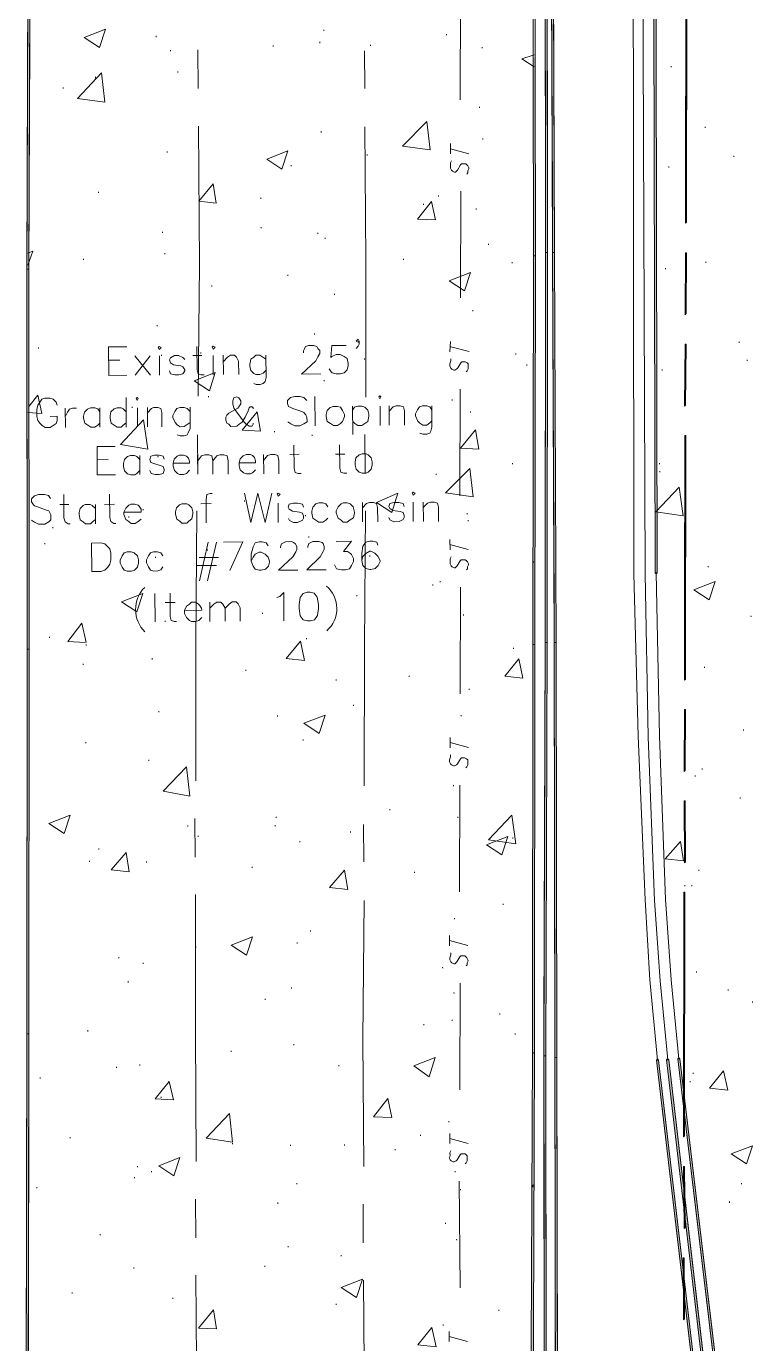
# Model space of a CAD drawing. Header units: inches. Extents: x -5728 to 15181, y 9834 to 15140.
# Drawn here: x 6784 to 7356, y 12573 to 13611 of the extents above; entities that cross this region are included whole.
import ezdxf

# ---------------------------------------------------------------- set-up
doc = ezdxf.new("R2010")
doc.units = ezdxf.units.IN
doc.header["$MEASUREMENT"] = 0
doc.linetypes.add('IMPORT-DASHEDX2 _4_', pattern=[0.1125, 0.075, -0.0375])
for name, color, linetype, lineweight in [('PDF_Geometry', 1, 'Continuous', 9), ('PDF_Solid Fills', 1, 'Continuous', 9), ('site plan converted for PDF_dwg', 1, 'Continuous', 9)]:
    doc.layers.add(name, color=color, linetype=linetype, lineweight=lineweight)

# ---------------------------------------------------------------- blocks, each defined once
blk = doc.blocks.new('site plan converted for PDF_dwg-1480341-SITE PLAN')
at = {"layer": 'PDF_Solid Fills'}
for points in [[(4664.1, 3538.6), (4665.7, 3538.6), (4668.9, 3837.8), (4667.3, 3837.8), (4664.8, 3598.2)], [(5072.9, 3549), (5074.5, 3549), (5076.1, 3836.2), (5074.5, 3836.2), (5073.2, 3595.4)], [(5078.5, 3549), (5080.1, 3549), (5080.9, 3837), (5079.3, 3837), (5078.6, 3595.4)], [(5183.3, 3572.2), (5184.1, 3572.2), (5185.7, 3764.2), (5184.9, 3764.2), (5183.5, 3594.7)], [(5183.3, 3571.4), (5183.3, 3572.2), (5184.1, 3572.2)], [(5070.5, 3241.8), (5072.1, 3241.8), (5074.5, 3549), (5072.9, 3549), (5070.7, 3268.3)], [(5077.7, 3241.8), (5079.3, 3241.8), (5080.1, 3549), (5078.5, 3549), (5077.8, 3268.3)], [(5182.5, 3500.2), (5183.3, 3500.2), (5184.1, 3548.2), (5183.3, 3548.2)], [(4662.5, 3239.4), (4664.1, 3239.4), (4665.7, 3538.6), (4664.1, 3538.6), (4662.7, 3271.1)], [(5182.5, 3499.4), (5182.5, 3500.2), (5183.3, 3500.2)], [(5181.7, 3428.2), (5182.5, 3428.2), (5183.3, 3476.2), (5182.5, 3476.2)], [(5181.7, 3427.4), (5181.7, 3428.2), (5182.5, 3428.2)], [(5180.1, 3212.2), (5180.9, 3212.2), (5182.5, 3404.2), (5181.7, 3404.2), (5180.6, 3267.6)], [(4660.1, 2936.2), (4661.7, 2936.2), (4664.1, 3239.4), (4662.5, 3239.4), (4660.2, 2944)], [(5067.3, 2916.2), (5068.9, 2916.2), (5072.1, 3241.8), (5070.5, 3241.8), (5067.6, 2941.2)], [(5076.1, 2914.6), (5077.7, 2914.6), (5079.3, 3241.8), (5077.7, 3241.8), (5076.3, 2941.2)], [(5180.1, 3211.4), (5180.1, 3212.2), (5180.9, 3212.2)], [(5179.3, 3140.2), (5180.1, 3140.2), (5180.9, 3188.2), (5180.1, 3188.2)], [(5179.3, 3139.4), (5179.3, 3140.2), (5180.1, 3140.2)], [(5179.3, 3068.2), (5180.1, 3068.2), (5180.1, 3116.2), (5179.3, 3116.2)], [(5179.3, 3067.4), (5179.3, 3068.2), (5180.1, 3068.2)], [(5176.9, 2852.2), (5177.7, 2852.2), (5179.3, 3044.2), (5178.5, 3044.2), (5177.7, 2940.5)], [(4657.7, 2642.6), (4659.3, 2642.6), (4661.7, 2936.2), (4660.1, 2936.2)], [(5065.7, 2627.4), (5067.3, 2627.4), (5068.9, 2916.2), (5067.3, 2916.2), (5066.6, 2777.7)], [(5074.5, 2626.6), (5076.1, 2626.6), (5077.7, 2914.6), (5076.1, 2914.6), (5075.4, 2777.6)], [(5156.1, 2912.2), (5156.9, 2913), (5157.7, 2912.2), (5156.9, 2912.2)], [(5196.9, 2542.6), (5198.5, 2542.6), (5157.7, 2912.2), (5156.1, 2912.2), (5189.1, 2613.3)], [(5164.1, 2912.2), (5164.9, 2913), (5165.7, 2912.2), (5164.9, 2912.2)], [(5204.9, 2542.6), (5206.5, 2542.6), (5165.7, 2912.2), (5164.1, 2912.2), (5197.1, 2613.2)], [(5172.9, 2913), (5173.7, 2913.8), (5174.5, 2913), (5173.7, 2913)], [(5214.5, 2541.8), (5216.1, 2541.8), (5174.5, 2913), (5172.9, 2913), (5206.5, 2613.2)], [(5176.9, 2851.4), (5176.9, 2852.2), (5177.7, 2852.2)], [(5176.9, 2780.2), (5177.7, 2780.2), (5177.7, 2828.2), (5176.9, 2828.2)], [(5176.9, 2779.4), (5176.9, 2780.2), (5177.7, 2780.2)], [(5176.1, 2708.2), (5176.9, 2708.2), (5176.9, 2756.2), (5176.1, 2756.2)], [(5176.1, 2707.4), (5176.1, 2708.2), (5176.9, 2708.2)]]:
    blk.add_hatch(color=147, dxfattribs=at).paths.add_polyline_path(points, flags=0)
at = {"layer": 'PDF_Solid Fills', "linetype": 'IMPORT-DASHEDX2 _4_'}
for points in [[(5157.7, 3296.2), (5159.3, 3296.2), (5161.5, 3789), (5159.9, 3789), (5157.8, 3319.4)], [(5063.3, 3546.6), (5064.9, 3546.6), (5065.8, 3702.6), (5064.2, 3702.7), (5063.3, 3546.6)], [(5060.9, 3240.2), (5062.5, 3240.2), (5064.9, 3546.6), (5063.3, 3546.6), (5060.9, 3240.2)], [(5058.5, 2918.6), (5060.1, 2918.6), (5062.5, 3240.2), (5060.9, 3240.2), (5058.5, 2918.6)], [(5055.3, 2629), (5056.9, 2629), (5060.1, 2918.6), (5058.5, 2918.6), (5055.3, 2629)]]:
    blk.add_hatch(color=147, dxfattribs=at).paths.add_polyline_path(points, flags=0)
at = {"layer": 'PDF_Solid Fills', "lineweight": 15}
blk.add_hatch(color=155, dxfattribs=at).paths.add_polyline_path([(5158.5, 3295.4), (5157.7, 3296.2), (5159.3, 3296.2)], flags=0)
at = {"layer": 'PDF_Geometry', "color": 155, "lineweight": 15}
for p, q in [((5006.5, 3669.8), (5007.3, 3753.8)), ((4767.3, 3721.8), (4767.3, 3721)), ((4899.3, 3725.8), (4899.3, 3725)), ((4996.1, 3721.8), (4996.1, 3721)), ((4778.5, 3710.6), (4778.5, 3709.8)), ((4859.3, 3713.8), (4859.3, 3713)), ((4896.1, 3716.2), (4896.1, 3715.4)), ((4936.1, 3713.8), (4936.1, 3713)), ((5024.1, 3711.4), (5024.1, 3710.6)), ((4719.3, 3689.8), (4719.3, 3689)), ((4784.1, 3693.8), (4784.1, 3693)), ((5172.9, 3695.4), (5172.9, 3694.6)), ((4693.7, 3681.8), (4693.7, 3681)), ((5021.7, 3664.2), (5021.7, 3663.4)), ((4896.9, 3645.8), (4896.9, 3645)), ((5199.3, 3647.4), (5199.3, 3646.6)), ((4998.5, 3627.4), (4998.5, 3635.4)), ((5024.1, 3639.4), (5024.1, 3638.6)), ((4775.3, 3630.6), (4775.3, 3629.8)), ((4932.9, 3627.4), (4932.9, 3626.6)), ((5012.9, 3627.4), (4998.5, 3631.4)), ((5221.7, 3624.2), (5221.7, 3623.4)), ((4872.9, 3619.4), (4872.9, 3618.6)), ((5170.5, 3616.2), (5170.5, 3615.4)), ((4848.9, 3593.8), (4848.9, 3593)), ((4988.9, 3594.6), (4988.9, 3593.8)), ((5005.7, 3513.8), (5006.5, 3597.8)), ((4976.9, 3588.2), (4976.9, 3587.4)), ((5018.5, 3584.2), (5018.5, 3583.4)), ((4771.3, 3567.4), (4771.3, 3566.6)), ((4848.9, 3570.6), (4848.9, 3569.8)), ((4893.7, 3565.8), (4893.7, 3565)), ((4899.3, 3561.8), (4899.3, 3561)), ((4772.9, 3550.6), (4772.9, 3549.8)), ((5028.1, 3556.2), (5028.1, 3555.4)), ((4708.9, 3546.6), (4708.9, 3545.8)), ((4960.9, 3545), (4960.9, 3544.2)), ((5046.5, 3541.8), (5046.5, 3541)), ((5199.3, 3541), (5199.3, 3540.2)), ((4869.7, 3533), (4869.7, 3532.2)), ((5167.3, 3536.2), (5167.3, 3535.4)), ((4809.7, 3525), (4809.7, 3524.2)), ((4906.5, 3517.8), (4906.5, 3517)), ((5015.3, 3504.2), (5015.3, 3503.4)), ((4766.5, 3493.8), (4766.5, 3493)), ((4890.5, 3486.6), (4890.5, 3485.8)), ((4996.9, 3471.4), (4997.7, 3479.4)), ((5224.9, 3477.8), (5224.9, 3477)), ((4672.9, 3477), (4672.9, 3476.2)), ((4769.7, 3470.6), (4769.7, 3469.8)), ((4800.9, 3472.2), (4800.9, 3471.4)), ((5012.1, 3471.4), (4997.7, 3475.4)), ((5048.9, 3469.8), (5048.9, 3469)), ((4929.7, 3466.6), (4929.7, 3465.8)), ((5057.7, 3461), (5057.7, 3460.2)), ((5231.3, 3463.4), (5231.3, 3462.6)), ((4897.7, 3449.8), (4897.7, 3449)), ((5164.1, 3456.2), (5164.1, 3455.4)), ((4806.5, 3437.8), (4806.5, 3437)), ((5004.1, 3357.8), (5004.9, 3441.8)), ((4746.5, 3429.8), (4746.5, 3429)), ((4998.5, 3433.8), (4998.5, 3433)), ((5012.9, 3424.2), (5012.9, 3423.4)), ((4858.5, 3409.8), (4858.5, 3409)), ((4888.1, 3406.6), (4888.1, 3405.8)), ((4718.5, 3385.8), (4718.5, 3385)), ((4766.5, 3390.6), (4766.5, 3389.8)), ((4985.7, 3375.4), (4985.7, 3374.6)), ((5045.7, 3383.4), (5045.7, 3382.6)), ((5161.7, 3382.6), (5161.7, 3381.8)), ((5161.7, 3376.2), (5161.7, 3375.4)), ((4834.5, 3355.4), (4834.5, 3354.6)), ((4743.3, 3343.4), (4743.3, 3342.6)), ((4754.5, 3349), (4754.5, 3348.2)), ((4882.5, 3343.4), (4882.5, 3342.6)), ((5009.7, 3344.2), (5009.7, 3343.4)), ((4683.3, 3335.4), (4683.3, 3334.6)), ((5010.5, 3338.6), (5010.5, 3337.8)), ((4676.9, 3322.6), (4676.9, 3321.8)), ((4884.9, 3326.6), (4884.9, 3325.8)), ((4996.1, 3315.4), (4996.1, 3323.4)), ((4804.9, 3317), (4804.9, 3316.2)), ((5010.5, 3315.4), (4996.1, 3319.4)), ((4764.1, 3311.4), (4764.1, 3310.6)), ((4932.9, 3311.4), (4932.9, 3310.6)), ((5061.7, 3305.8), (5061.7, 3305)), ((5199.3, 3301), (5199.3, 3300.2)), ((4982.5, 3288.2), (4982.5, 3287.4)), ((4988.1, 3290.6), (4988.1, 3289.8)), ((5003.3, 3201.8), (5004.1, 3285.8)), ((4922.5, 3280.2), (4922.5, 3279.4)), ((4771.3, 3261), (4771.3, 3260.2)), ((4848.1, 3266.6), (4848.1, 3265.8)), ((5006.5, 3264.2), (5006.5, 3263.4)), ((5232.9, 3261.8), (5232.9, 3261)), ((4680.1, 3249), (4680.1, 3248.2)), ((4708.9, 3242.6), (4708.9, 3241.8)), ((4882.5, 3246.6), (4882.5, 3245.8)), ((4760.9, 3231.4), (4760.9, 3230.6)), ((5045.7, 3237.8), (5045.7, 3237)), ((4706.5, 3227.4), (4706.5, 3226.6)), ((4834.5, 3221.8), (4834.5, 3221)), ((5196.1, 3221.8), (5196.1, 3221)), ((4905.7, 3213.8), (4905.7, 3213)), ((4963.3, 3216.2), (4963.3, 3215.4)), ((5010.5, 3205.8), (5010.5, 3205)), ((4765.7, 3189.8), (4765.7, 3189)), ((4919.3, 3193.8), (4919.3, 3193)), ((4859.3, 3185.8), (4859.3, 3185)), ((5004.1, 3185), (5004.1, 3184.2)), ((4879.3, 3166.6), (4879.3, 3165.8)), ((4995.3, 3159.4), (4995.3, 3167.4)), ((5226.5, 3172.2), (5226.5, 3171.4)), ((4708.1, 3165.8), (4708.1, 3165)), ((5009.7, 3159.4), (4995.3, 3163.4)), ((4757.7, 3151.4), (4757.7, 3150.6)), ((5188.1, 3136.2), (5188.1, 3135.4)), ((5193.7, 3141.8), (5193.7, 3141)), ((4997.7, 3129.8), (4997.7, 3129)), ((5001.7, 3045.8), (5002.5, 3129.8)), ((5223.3, 3118.6), (5223.3, 3117.8)), ((4857.7, 3105.8), (4857.7, 3105)), ((4947.3, 3111.4), (4947.3, 3110.6)), ((5000.9, 3105), (5000.9, 3104.2)), ((4788.1, 3099.4), (4788.1, 3098.6)), ((4856.9, 3099.4), (4856.9, 3098.6)), ((4916.1, 3093.8), (4916.1, 3093)), ((4796.1, 3091.4), (4796.1, 3090.6)), ((4876.1, 3086.6), (4876.1, 3085.8)), ((5044.1, 3088.2), (5044.1, 3087.4)), ((4717.7, 3081.8), (4717.7, 3081)), ((4710.5, 3072.2), (4710.5, 3071.4)), ((4755.3, 3071.4), (4755.3, 3070.6)), ((4838.5, 3066.6), (4838.5, 3065.8)), ((4966.5, 3061.8), (4966.5, 3061)), ((5190.5, 3061.8), (5190.5, 3061)), ((5179.3, 3049.8), (5179.3, 3049)), ((5184.9, 3049.8), (5184.9, 3049)), ((5036.1, 3036.2), (5036.1, 3035.4)), ((4997.7, 3025), (4997.7, 3024.2)), ((4884.1, 3016.2), (4884.1, 3015.4)), ((4993.7, 3003.4), (4993.7, 3011.4)), ((4793.7, 3004.2), (4793.7, 3003.4)), ((4873.7, 3006.6), (4873.7, 3005.8)), ((5008.1, 3003.4), (4993.7, 3007.4)), ((4732.9, 2996.2), (4732.9, 2995.4)), ((4752.1, 2991.4), (4752.1, 2990.6)), ((4988.1, 2986.6), (4988.1, 2985.8)), ((5188.1, 2981.8), (5188.1, 2981)), ((4740.1, 2977), (4740.1, 2976.2)), ((4868.9, 2971.4), (4868.9, 2970.6)), ((5000.9, 2889.8), (5001.7, 2973.8)), ((4848.1, 2962.6), (4848.1, 2961.8)), ((4996.9, 2966.6), (4996.9, 2965.8)), ((5212.9, 2967.4), (5212.9, 2966.6)), ((5032.9, 2949.8), (5032.9, 2949)), ((5232.1, 2957.8), (5232.1, 2957)), ((4708.1, 2938.6), (4708.1, 2937.8)), ((4972.9, 2941.8), (4972.9, 2941)), ((4995.3, 2945), (4995.3, 2944.2)), ((5044.9, 2933.8), (5044.9, 2933)), ((4820.9, 2921.8), (4820.9, 2921)), ((4870.5, 2926.6), (4870.5, 2925.8)), ((4730.5, 2909.8), (4730.5, 2909)), ((4748.9, 2911.4), (4748.9, 2910.6)), ((4905.7, 2909.8), (4905.7, 2909)), ((4670.5, 2901.8), (4670.5, 2901)), ((5184.9, 2901.8), (5184.9, 2901)), ((5182.5, 2895.4), (5182.5, 2894.6)), ((4765.7, 2885.8), (4765.7, 2885)), ((4992.1, 2865), (4992.1, 2864.2)), ((4992.9, 2847.4), (4992.9, 2855.4)), ((4693.7, 2854.6), (4693.7, 2853.8)), ((4821.7, 2849), (4821.7, 2848.2)), ((4867.3, 2847.4), (4867.3, 2846.6)), ((4909.7, 2847.4), (4909.7, 2846.6)), ((4969.7, 2854.6), (4969.7, 2853.8)), ((5007.3, 2847.4), (4992.9, 2851.4)), ((4949.7, 2843.4), (4949.7, 2842.6)), ((4746.5, 2831.4), (4746.5, 2830.6)), ((4757.7, 2827.4), (4757.7, 2826.6)), ((4996.9, 2825.8), (4996.9, 2825)), ((4667.3, 2815.4), (4667.3, 2814.6)), ((4744.1, 2822.6), (4744.1, 2821.8)), ((4872.1, 2817), (4872.1, 2816.2)), ((5000.1, 2733.8), (5000.1, 2817.8)), ((5222.5, 2814.6), (5222.5, 2813.8)), ((5000.9, 2811.4), (5000.9, 2810.6)), ((4856.9, 2801.8), (4856.9, 2801)), ((5212.9, 2800.2), (5212.9, 2799.4)), ((4988.9, 2785), (4988.9, 2784.2)), ((4716.9, 2777.8), (4716.9, 2777)), ((4997.7, 2772.2), (4997.7, 2771.4)), ((4864.9, 2767.4), (4864.9, 2766.6)), ((4743.3, 2751.4), (4743.3, 2750.6)), ((4846.5, 2752.2), (4846.5, 2751.4)), ((4906.5, 2760.2), (4906.5, 2759.4)), ((4694.5, 2732.2), (4694.5, 2731.4)), ((4773.7, 2727.4), (4773.7, 2726.6)), ((4902.5, 2721.8), (4902.5, 2721)), ((5030.5, 2716.2), (5030.5, 2715.4)), ((4986.5, 2705), (4986.5, 2704.2)), ((4991.3, 2691.4), (4991.3, 2699.4)), ((5005.7, 2691.4), (4991.3, 2695.4))]:
    blk.add_line(p, q, dxfattribs=at)
at = {"layer": 'PDF_Geometry', "color": 175, "lineweight": 13}
for p, q in [((4800.1, 3680.2), (4800.1, 3710.6)), ((4931.3, 3679.4), (4931.3, 3709)), ((4748.9, 3454.6), (4760.9, 3469.8)), ((4760.9, 3454.6), (4748.9, 3469.8)), ((4768.1, 3469.8), (4768.1, 3454.6)), ((4794.5, 3469.8), (4801.7, 3469.8)), ((4810.5, 3469.8), (4810.5, 3454.6)), ((4818.5, 3454.6), (4818.5, 3469.8)), ((4728.1, 3466.6), (4736.9, 3466.6)), ((4741.7, 3437), (4741.7, 3413.8)), ((4890.5, 3413.8), (4890.5, 3437)), ((4693.7, 3413.8), (4693.7, 3429)), ((4720.9, 3429), (4720.9, 3413.8)), ((4750.5, 3429), (4750.5, 3413.8)), ((4758.5, 3413.8), (4758.5, 3429)), ((4920.1, 3429), (4920.1, 3406.6)), ((4941.7, 3429), (4941.7, 3413.8)), ((4948.9, 3413.8), (4948.9, 3429)), ((4797.7, 3377.8), (4797.7, 3407.4)), ((4929.7, 3376.2), (4929.7, 3406.6)), ((4718.5, 3388.2), (4727.3, 3388.2)), ((4752.1, 3391.4), (4752.1, 3376.2)), ((4797.7, 3376.2), (4797.7, 3391.4)), ((4849.7, 3376.2), (4849.7, 3391.4)), ((4870.5, 3391.4), (4877.7, 3391.4)), ((4906.5, 3391.4), (4913.7, 3391.4)), ((4688.9, 3353), (4696.1, 3353)), ((4716.9, 3353), (4716.9, 3337.8)), ((4724.1, 3353), (4732.1, 3353)), ((4800.1, 3353), (4808.1, 3353)), ((4860.9, 3353), (4860.9, 3337.8)), ((4927.3, 3337.8), (4927.3, 3353)), ((4967.3, 3353), (4967.3, 3337.8)), ((4975.3, 3337.8), (4975.3, 3353)), ((4805.7, 3322.6), (4798.5, 3292.2)), ((4812.1, 3322.6), (4804.9, 3292.2)), ((4796.9, 3304.2), (4812.1, 3304.2)), ((4798.5, 3310.6), (4813.7, 3310.6)), ((4763.3, 3260.2), (4763.3, 3282.6)), ((4771.3, 3275.4), (4779.3, 3275.4)), ((4806.5, 3260.2), (4806.5, 3275.4)), ((4793.7, 3074.6), (4793.7, 3105)), ((4926.5, 3069.8), (4926.5, 3099.4)), ((4792.1, 2774.6), (4792.1, 2805)), ((4924.1, 2769.8), (4924.1, 2800.2))]:
    blk.add_line(p, q, dxfattribs=at)
at = {"layer": 'PDF_Geometry', "color": 147}
for p, q in [((5183.3, 3548.2), (5184.1, 3548.2)), ((5182.5, 3476.2), (5183.3, 3476.2)), ((5181.7, 3404.2), (5182.5, 3404.2)), ((5180.1, 3188.2), (5180.9, 3188.2)), ((5178.5, 3044.2), (5179.3, 3044.2))]:
    blk.add_line(p, q, dxfattribs=at)
at = {"layer": 'PDF_Geometry', "color": 155, "lineweight": 15, "flags": 128}
for points in [[(5164.9, 2912.2), (5159.3, 2974.6), (5155.3, 3037.8), (5151.3, 3166.6), (5149.7, 3295.4), (5151.3, 3845), (5154.5, 4118.6), (5154.5, 4293), (5155.3, 4305.8), (5151.3, 4317.8), (5145.7, 4325.8), (5138.5, 4332.2), (5129.7, 4336.2), (5120.1, 4338.6), (5107.3, 4335.4), (5096.1, 4329), (5087.3, 4319.4), (5081.7, 4308.2), (5079.3, 4295.4)], [(5156.9, 2912.2), (5151.3, 2975.4), (5148.1, 3038.6), (5143.3, 3167.4), (5140.9, 3295.4), (5144.1, 3848.2), (5146.5, 4119.4), (5147.3, 4258.6), (5147.3, 4297.8), (5145.7, 4306.6), (5140.9, 4314.6), (5134.5, 4321), (5126.5, 4325), (5118.5, 4326.6), (5108.1, 4325.8), (5098.5, 4321), (5092.9, 4314.6), (5088.9, 4307.4), (5087.3, 4298.6)], [(5064.9, 3695.4), (5055.3, 3701.8), (5064.9, 3705)], [(5011.3, 3611.4), (5012.1, 3612.2), (5012.1, 3613.8), (5012.9, 3615.4), (5012.9, 3616.2), (5012.1, 3617.8), (5011.3, 3618.6), (5010.5, 3619.4), (5007.3, 3619.4), (5006.5, 3618.6), (5004.1, 3614.6), (5003.3, 3613.8), (5002.5, 3613), (5001.7, 3613), (5000.1, 3613.8), (4999.3, 3614.6), (4998.5, 3616.2), (4998.5, 3620.2), (4999.3, 3621.8)], [(4664.9, 3551.4), (4668.9, 3553), (4664.9, 3541.8)], [(5009.7, 3455.4), (5010.5, 3456.2), (5011.3, 3457.8), (5011.3, 3461.8), (5010.5, 3462.6), (5008.9, 3463.4), (5006.5, 3463.4), (5005.7, 3462.6), (5003.3, 3458.6), (5002.5, 3457.8), (5000.9, 3457), (5000.1, 3457), (4998.5, 3457.8), (4997.7, 3458.6), (4996.9, 3460.2), (4996.9, 3461.8), (4997.7, 3464.2), (4997.7, 3465.8)], [(4664.9, 3430.6), (4672.1, 3439.4), (4675.3, 3425), (4664.1, 3425.8)], [(5008.9, 3299.4), (5009.7, 3300.2), (5009.7, 3301.8), (5010.5, 3303.4), (5010.5, 3304.2), (5009.7, 3305.8), (5008.9, 3306.6), (5008.1, 3307.4), (5004.9, 3307.4), (5004.1, 3306.6), (5001.7, 3302.6), (5000.9, 3301.8), (5000.1, 3301), (4999.3, 3301), (4997.7, 3301.8), (4996.9, 3302.6), (4996.1, 3304.2), (4996.1, 3308.2), (4996.9, 3309.8)], [(5158.5, 3296.2), (5160.1, 3167.4), (5164.1, 3038.6), (5168.1, 2975.4), (5173.7, 2913)], [(4708.1, 3244.2), (4694.5, 3245), (4705.7, 3259.4), (4708.9, 3244.2)], [(5007.3, 3143.4), (5008.1, 3144.2), (5008.9, 3145.8), (5008.9, 3149.8), (5008.1, 3150.6), (5006.5, 3151.4), (5004.1, 3151.4), (5003.3, 3150.6), (5000.9, 3146.6), (5000.1, 3145.8), (4998.5, 3145), (4997.7, 3145), (4996.1, 3145.8), (4995.3, 3146.6), (4994.5, 3148.2), (4994.5, 3149.8), (4995.3, 3152.2), (4995.3, 3153.8)], [(5006.5, 2987.4), (5007.3, 2988.2), (5007.3, 2989.8), (5008.1, 2991.4), (5008.1, 2992.2), (5007.3, 2993.8), (5006.5, 2994.6), (5005.7, 2995.4), (5002.5, 2995.4), (5001.7, 2994.6), (4999.3, 2990.6), (4998.5, 2989.8), (4997.7, 2989), (4996.9, 2989), (4995.3, 2989.8), (4994.5, 2990.6), (4993.7, 2992.2), (4993.7, 2993.8), (4994.5, 2996.2), (4994.5, 2997.8)], [(5004.9, 2831.4), (5005.7, 2832.2), (5006.5, 2833.8), (5006.5, 2837.8), (5005.7, 2838.6), (5004.9, 2839.4), (5001.7, 2839.4), (5000.9, 2838.6), (4998.5, 2834.6), (4997.7, 2833.8), (4996.1, 2833), (4995.3, 2833), (4993.7, 2833.8), (4992.9, 2834.6), (4992.1, 2836.2), (4992.9, 2837.8), (4992.9, 2840.2), (4993.7, 2841.8)], [(5058.5, 2813), (5056.9, 2813), (5058.5, 2814.6)]]:
    blk.add_lwpolyline(points, dxfattribs=at)
at = {"layer": 'PDF_Geometry', "color": 147, "flags": 128}
for points in [[(5159.3, 3296.2), (5161.7, 3845), (5160.1, 3845), (5157.7, 3296.2), (5158.5, 3296.2), (5159.3, 3296.2), (5158.5, 3295.4), (5157.7, 3296.2)], [(5184.1, 3572.2), (5183.3, 3572.2), (5184.9, 3764.2), (5185.7, 3764.2), (5184.1, 3572.2), (5183.3, 3571.4), (5183.3, 3572.2)], [(5183.3, 3500.2), (5182.5, 3500.2), (5183.3, 3548.2), (5184.1, 3548.2), (5183.3, 3500.2), (5182.5, 3499.4), (5182.5, 3500.2)], [(5182.5, 3428.2), (5181.7, 3428.2), (5182.5, 3476.2), (5183.3, 3476.2), (5182.5, 3428.2), (5181.7, 3427.4), (5181.7, 3428.2)], [(5180.9, 3212.2), (5180.1, 3212.2), (5181.7, 3404.2), (5182.5, 3404.2), (5180.9, 3212.2), (5180.1, 3211.4), (5180.1, 3212.2)], [(5180.1, 3140.2), (5179.3, 3140.2), (5180.1, 3188.2), (5180.9, 3188.2), (5180.1, 3140.2), (5179.3, 3139.4), (5179.3, 3140.2)], [(5179.3, 3068.2), (5180.1, 3068.2), (5179.3, 3067.4), (5179.3, 3068.2), (5179.3, 3116.2)], [(5180.1, 3068.2), (5180.1, 3116.2), (5179.3, 3116.2), (5180.1, 3116.2)], [(5177.7, 2852.2), (5176.9, 2852.2), (5178.5, 3044.2), (5179.3, 3044.2), (5177.7, 2852.2), (5176.9, 2851.4), (5176.9, 2852.2)], [(5156.1, 2912.2), (5156.9, 2913), (5157.7, 2912.2)], [(5164.1, 2912.2), (5164.9, 2913), (5165.7, 2912.2)], [(5172.9, 2913), (5173.7, 2913.8), (5174.5, 2913)], [(5176.9, 2780.2), (5177.7, 2780.2), (5176.9, 2779.4), (5176.9, 2780.2), (5176.9, 2828.2)], [(5177.7, 2780.2), (5177.7, 2828.2), (5176.9, 2828.2), (5177.7, 2828.2)], [(5176.1, 2708.2), (5176.9, 2708.2), (5176.1, 2707.4), (5176.1, 2708.2), (5176.1, 2756.2)], [(5176.9, 2708.2), (5176.9, 2756.2), (5176.1, 2756.2), (5176.9, 2756.2)]]:
    blk.add_lwpolyline(points, dxfattribs=at)
for points in [[(4664.1, 3538.6), (4665.7, 3538.6), (4668.9, 3837.8), (4667.3, 3837.8)], [(5064.1, 3546.6), (5064.9, 3546.6), (5066.5, 3837), (5064.9, 3837), (5063.3, 3546.6)], [(5072.9, 3549), (5074.5, 3549), (5076.1, 3836.2), (5074.5, 3836.2)], [(5078.5, 3549), (5080.1, 3549), (5080.9, 3837), (5079.3, 3837)], [(5061.7, 3240.2), (5062.5, 3240.2), (5064.9, 3546.6), (5063.3, 3546.6), (5060.9, 3240.2)], [(5070.5, 3241.8), (5072.1, 3241.8), (5074.5, 3549), (5072.9, 3549)], [(5077.7, 3241.8), (5079.3, 3241.8), (5080.1, 3549), (5078.5, 3549)], [(4662.5, 3239.4), (4664.1, 3239.4), (4665.7, 3538.6), (4664.1, 3538.6)], [(4660.1, 2936.2), (4661.7, 2936.2), (4664.1, 3239.4), (4662.5, 3239.4)], [(5059.3, 2918.6), (5060.1, 2918.6), (5062.5, 3240.2), (5060.9, 3240.2), (5058.5, 2918.6)], [(5067.3, 2916.2), (5068.9, 2916.2), (5072.1, 3241.8), (5070.5, 3241.8)], [(5076.1, 2914.6), (5077.7, 2914.6), (5079.3, 3241.8), (5077.7, 3241.8)], [(4657.7, 2642.6), (4659.3, 2642.6), (4661.7, 2936.2), (4660.1, 2936.2)], [(5056.1, 2629), (5056.9, 2629), (5060.1, 2918.6), (5058.5, 2918.6), (5055.3, 2629)], [(5065.7, 2627.4), (5067.3, 2627.4), (5068.9, 2916.2), (5067.3, 2916.2)], [(5074.5, 2626.6), (5076.1, 2626.6), (5077.7, 2914.6), (5076.1, 2914.6)], [(5196.9, 2542.6), (5198.5, 2542.6), (5157.7, 2912.2), (5156.1, 2912.2)], [(5204.9, 2542.6), (5206.5, 2542.6), (5165.7, 2912.2), (5164.1, 2912.2)], [(5214.5, 2541.8), (5216.1, 2541.8), (5174.5, 2913), (5172.9, 2913)]]:
    blk.add_lwpolyline(points, close=True, dxfattribs=at)
at = {"layer": 'PDF_Geometry', "color": 155, "lineweight": 15, "flags": 128}
for points in [[(4727.3, 3727.4), (4722.5, 3713), (4710.5, 3721)], [(4726.5, 3669.8), (4704.9, 3673), (4724.1, 3693)], [(4982.5, 3630.6), (4960.9, 3633.8), (4980.1, 3653)], [(4870.5, 3630.6), (4865.7, 3616.2), (4853.7, 3624.2)], [(4811.3, 3605), (4813.7, 3589.8), (4800.1, 3591.4)], [(4720.9, 3598.6), (4720.9, 3599.4)], [(4983.3, 3589.8), (4986.5, 3575.4), (4972.1, 3576.2)], [(5013.7, 3533.8), (5008.9, 3519.4), (4996.9, 3527.4)], [(4812.1, 3456.2), (4807.3, 3441.8), (4795.3, 3449.8)], [(4758.5, 3396.2), (4736.9, 3400.2), (4755.3, 3419.4)], [(4844.9, 3425), (4847.3, 3409.8), (4832.9, 3410.6)], [(5016.9, 3409.8), (5019.3, 3394.6), (5004.9, 3395.4)], [(5014.5, 3357), (4992.9, 3360.2), (5012.1, 3379.4)], [(4955.3, 3360.2), (4950.5, 3345), (4938.5, 3353)], [(5180.1, 3341), (5158.5, 3344.2), (5176.9, 3363.4)], [(4753.7, 3282.6), (4748.9, 3268.2), (4736.9, 3276.2)], [(5204.9, 3289), (5200.1, 3274.6), (5188.1, 3282.6)], [(4877.7, 3244.2), (4880.9, 3229), (4866.5, 3230.6)], [(5049.7, 3229), (5052.9, 3213.8), (5038.5, 3215.4)], [(4896.9, 3185.8), (4892.1, 3171.4), (4880.1, 3179.4)], [(4789.7, 3122.6), (4768.9, 3126.6), (4787.3, 3145.8)], [(4695.3, 3108.2), (4690.5, 3093.8), (4678.5, 3101.8)], [(5046.5, 3083.4), (5024.9, 3086.6), (5043.3, 3105.8)], [(5040.1, 3089), (5035.3, 3074.6), (5023.3, 3082.6)], [(5176.1, 3084.2), (5178.5, 3069), (5164.1, 3070.6)], [(4739.3, 3078.6), (4741.7, 3063.4), (4727.3, 3065)], [(4911.3, 3063.4), (4913.7, 3048.2), (4899.3, 3049.8)], [(4838.5, 3011.4), (4833.7, 2997), (4821.7, 3005)], [(4981.7, 2915.4), (4976.9, 2900.2), (4964.9, 2909)], [(4772.1, 2897.8), (4775.3, 2883.4), (4760.9, 2884.2)], [(5208.9, 2903.4), (5212.1, 2888.2), (5197.7, 2889.8)], [(4944.1, 2883.4), (4947.3, 2868.2), (4932.9, 2869)], [(4821.7, 2849.8), (4800.9, 2853), (4819.3, 2872.2)], [(4780.1, 2837.8), (4775.3, 2823.4), (4763.3, 2831.4)], [(5231.3, 2844.2), (5226.5, 2829.8), (5214.5, 2837.8)], [(4923.3, 2741), (4918.5, 2726.6), (4906.5, 2734.6)], [(4805.7, 2717.8), (4808.1, 2702.6), (4793.7, 2703.4)], [(4977.7, 2702.6), (4980.9, 2687.4), (4966.5, 2689)]]:
    blk.add_lwpolyline(points, close=True, dxfattribs=at)
at = {"layer": 'PDF_Geometry', "color": 175, "lineweight": 13, "flags": 128}
for points in [[(4798.5, 3437.8), (4800.1, 3541.8), (4800.1, 3650.6)], [(4930.5, 3436.2), (4931.3, 3543.4), (4931.3, 3649)], [(4925.7, 3480.2), (4924.9, 3479.4), (4923.3, 3480.2), (4924.9, 3481.8), (4925.7, 3480.2), (4925.7, 3477.8), (4924.9, 3476.2), (4923.3, 3474.6)], [(4742.5, 3454.6), (4728.1, 3454.6), (4728.1, 3477), (4742.5, 3477)], [(4788.1, 3466.6), (4786.5, 3468.2), (4783.3, 3469.8), (4780.1, 3469.8), (4776.9, 3468.2), (4776.1, 3466.6), (4776.9, 3464.2), (4779.3, 3462.6), (4784.9, 3461.8), (4786.5, 3461), (4788.1, 3458.6), (4788.1, 3457.8), (4786.5, 3455.4), (4783.3, 3454.6), (4780.1, 3454.6), (4776.9, 3455.4), (4776.1, 3457.8)], [(4797.7, 3477), (4797.7, 3458.6), (4798.5, 3455.4), (4800.9, 3454.6), (4803.3, 3454.6)], [(4818.5, 3465), (4821.7, 3468.2), (4824.1, 3469.8), (4827.3, 3469.8), (4828.9, 3468.2), (4830.5, 3465), (4830.5, 3454.6)], [(4852.1, 3466.6), (4849.7, 3468.2), (4847.3, 3469.8), (4844.1, 3469.8), (4842.5, 3468.2), (4840.1, 3466.6), (4839.3, 3462.6), (4839.3, 3461), (4840.1, 3457.8), (4842.5, 3455.4), (4844.1, 3454.6), (4847.3, 3454.6), (4849.7, 3455.4), (4852.1, 3457.8)], [(4852.1, 3469.8), (4852.1, 3452.2), (4851.3, 3449), (4849.7, 3447.4), (4847.3, 3446.6), (4844.1, 3446.6), (4842.5, 3447.4)], [(4881.7, 3471.4), (4881.7, 3473), (4882.5, 3474.6), (4883.3, 3476.2), (4885.7, 3477), (4889.7, 3477), (4892.1, 3476.2), (4892.9, 3474.6), (4894.5, 3473), (4894.5, 3470.6), (4892.9, 3468.2), (4891.3, 3465), (4880.1, 3454.6), (4895.3, 3454.6)], [(4915.3, 3477), (4904.1, 3477), (4903.3, 3467.4), (4904.1, 3468.2), (4907.3, 3469.8), (4910.5, 3469.8), (4913.7, 3468.2), (4916.1, 3466.6), (4916.9, 3462.6), (4916.9, 3461), (4916.1, 3457.8), (4913.7, 3455.4), (4910.5, 3454.6), (4907.3, 3454.6), (4904.1, 3455.4), (4903.3, 3456.2), (4901.7, 3458.6)], [(4687.3, 3431.4), (4686.5, 3433.8), (4684.1, 3436.2), (4681.7, 3437), (4677.7, 3437), (4675.3, 3436.2), (4673.7, 3433.8), (4672.1, 3431.4), (4671.3, 3428.2), (4671.3, 3422.6), (4672.1, 3419.4), (4673.7, 3417), (4675.3, 3415.4), (4677.7, 3413.8), (4681.7, 3413.8), (4684.1, 3415.4), (4686.5, 3417), (4687.3, 3419.4), (4687.3, 3422.6), (4681.7, 3422.6)], [(4841.7, 3427.4), (4841.7, 3428.2), (4840.9, 3429), (4839.3, 3429), (4838.5, 3428.2), (4837.7, 3425.8), (4835.3, 3421), (4832.9, 3417), (4830.5, 3415.4), (4828.9, 3413.8), (4824.1, 3413.8), (4822.5, 3415.4), (4820.9, 3416.2), (4820.1, 3418.6), (4820.1, 3421), (4820.9, 3422.6), (4822.5, 3424.2), (4829.7, 3428.2), (4830.5, 3429), (4832.1, 3431.4), (4832.1, 3433.8), (4830.5, 3436.2), (4828.9, 3437), (4826.5, 3436.2), (4825.7, 3433.8), (4825.7, 3431.4), (4826.5, 3428.2), (4828.9, 3425), (4834.5, 3417), (4836.1, 3415.4), (4838.5, 3413.8), (4840.9, 3413.8), (4841.7, 3415.4), (4841.7, 3416.2)], [(4884.1, 3433.8), (4881.7, 3436.2), (4878.5, 3437), (4874.5, 3437), (4871.3, 3436.2), (4868.9, 3433.8), (4868.9, 3431.4), (4869.7, 3429), (4871.3, 3428.2), (4872.9, 3427.4), (4880.1, 3425), (4881.7, 3424.2), (4883.3, 3422.6), (4884.1, 3421), (4884.1, 3417), (4881.7, 3415.4), (4878.5, 3413.8), (4874.5, 3413.8), (4871.3, 3415.4), (4868.9, 3417)], [(4693.7, 3422.6), (4695.3, 3425.8), (4696.9, 3428.2), (4699.3, 3429), (4702.5, 3429)], [(4720.9, 3425.8), (4719.3, 3428.2), (4716.9, 3429), (4713.7, 3429), (4711.3, 3428.2), (4708.9, 3425.8), (4708.1, 3422.6), (4708.1, 3421), (4708.9, 3417), (4711.3, 3415.4), (4713.7, 3413.8), (4716.9, 3413.8), (4719.3, 3415.4), (4720.9, 3417)], [(4741.7, 3425.8), (4739.3, 3428.2), (4737.7, 3429), (4734.5, 3429), (4732.1, 3428.2), (4729.7, 3425.8), (4728.9, 3422.6), (4728.9, 3421), (4729.7, 3417), (4732.1, 3415.4), (4734.5, 3413.8), (4737.7, 3413.8), (4739.3, 3415.4), (4741.7, 3417)], [(4758.5, 3425), (4761.7, 3428.2), (4763.3, 3429), (4766.5, 3429), (4768.9, 3428.2), (4769.7, 3425), (4769.7, 3413.8)], [(4792.1, 3425.8), (4789.7, 3428.2), (4787.3, 3429), (4784.1, 3429), (4781.7, 3428.2), (4780.1, 3425.8), (4778.5, 3422.6), (4778.5, 3421), (4780.1, 3417), (4781.7, 3415.4), (4784.1, 3413.8), (4787.3, 3413.8), (4789.7, 3415.4), (4792.1, 3417)], [(4792.1, 3429), (4792.1, 3412.2), (4790.5, 3409), (4789.7, 3407.4), (4787.3, 3406.6), (4784.1, 3406.6), (4781.7, 3407.4)], [(4920.1, 3425.8), (4921.7, 3428.2), (4924.1, 3429), (4927.3, 3429), (4929.7, 3428.2), (4932.1, 3425.8), (4932.9, 3422.6), (4932.9, 3421), (4932.1, 3417), (4929.7, 3415.4), (4927.3, 3413.8), (4924.1, 3413.8), (4921.7, 3415.4), (4920.1, 3417)], [(4948.9, 3425), (4952.1, 3428.2), (4954.5, 3429), (4957.7, 3429), (4960.1, 3428.2), (4960.9, 3425), (4960.9, 3413.8)], [(4982.5, 3425.8), (4980.9, 3428.2), (4978.5, 3429), (4975.3, 3429), (4972.9, 3428.2), (4971.3, 3425.8), (4969.7, 3422.6), (4969.7, 3421), (4971.3, 3417), (4972.9, 3415.4), (4975.3, 3413.8), (4978.5, 3413.8), (4980.9, 3415.4), (4982.5, 3417)], [(4982.5, 3429), (4982.5, 3412.2), (4981.7, 3409), (4980.9, 3407.4), (4978.5, 3406.6), (4975.3, 3406.6), (4972.9, 3407.4)], [(4732.9, 3376.2), (4718.5, 3376.2), (4718.5, 3398.6), (4732.9, 3398.6)], [(4873.7, 3398.6), (4873.7, 3380.2), (4874.5, 3377), (4876.9, 3376.2), (4879.3, 3376.2)], [(4909.7, 3398.6), (4909.7, 3380.2), (4910.5, 3377), (4912.9, 3376.2), (4915.3, 3376.2)], [(4752.1, 3388.2), (4749.7, 3390.6), (4748.1, 3391.4), (4744.9, 3391.4), (4742.5, 3390.6), (4740.1, 3388.2), (4739.3, 3385), (4739.3, 3382.6), (4740.1, 3379.4), (4742.5, 3377), (4744.9, 3376.2), (4748.1, 3376.2), (4749.7, 3377), (4752.1, 3379.4)], [(4771.3, 3388.2), (4770.5, 3390.6), (4767.3, 3391.4), (4764.1, 3391.4), (4760.9, 3390.6), (4760.1, 3388.2), (4760.9, 3385.8), (4763.3, 3385), (4768.1, 3383.4), (4770.5, 3382.6), (4771.3, 3380.2), (4771.3, 3379.4), (4770.5, 3377), (4767.3, 3376.2), (4764.1, 3376.2), (4760.9, 3377), (4760.1, 3379.4)], [(4778.5, 3385), (4791.3, 3385), (4791.3, 3386.6), (4790.5, 3389), (4788.9, 3390.6), (4786.5, 3391.4), (4783.3, 3391.4), (4781.7, 3390.6), (4779.3, 3388.2), (4778.5, 3385), (4778.5, 3382.6), (4779.3, 3379.4), (4781.7, 3377), (4783.3, 3376.2), (4786.5, 3376.2), (4788.9, 3377), (4791.3, 3379.4)], [(4797.7, 3386.6), (4800.9, 3390.6), (4803.3, 3391.4), (4806.5, 3391.4), (4808.9, 3390.6), (4809.7, 3386.6), (4809.7, 3376.2)], [(4809.7, 3386.6), (4812.9, 3390.6), (4815.3, 3391.4), (4818.5, 3391.4), (4820.9, 3390.6), (4821.7, 3386.6), (4821.7, 3376.2)], [(4830.5, 3385), (4843.3, 3385), (4843.3, 3386.6), (4842.5, 3389), (4840.9, 3390.6), (4839.3, 3391.4), (4836.1, 3391.4), (4833.7, 3390.6), (4831.3, 3388.2), (4830.5, 3385), (4830.5, 3382.6), (4831.3, 3379.4), (4833.7, 3377), (4836.1, 3376.2), (4839.3, 3376.2), (4840.9, 3377), (4843.3, 3379.4)], [(4849.7, 3386.6), (4852.9, 3390.6), (4855.3, 3391.4), (4858.5, 3391.4), (4860.9, 3390.6), (4861.7, 3386.6), (4861.7, 3376.2)], [(4681.7, 3357.8), (4680.1, 3360.2), (4676.9, 3361), (4672.1, 3361), (4668.9, 3360.2), (4666.5, 3357.8), (4666.5, 3355.4), (4668.1, 3353), (4668.9, 3352.2), (4671.3, 3351.4), (4677.7, 3349), (4680.1, 3348.2), (4680.9, 3346.6), (4681.7, 3345), (4681.7, 3341), (4680.1, 3339.4), (4676.9, 3337.8), (4672.1, 3337.8), (4668.9, 3339.4), (4666.5, 3341)], [(4692.1, 3361), (4692.1, 3342.6), (4692.9, 3339.4), (4695.3, 3337.8), (4696.9, 3337.8)], [(4728.1, 3361), (4728.1, 3342.6), (4728.9, 3339.4), (4731.3, 3337.8), (4732.9, 3337.8)], [(4808.9, 3361), (4807.3, 3361), (4804.9, 3360.2), (4804.1, 3356.2), (4804.1, 3337.8)], [(4834.5, 3361), (4839.3, 3337.8), (4844.9, 3361), (4850.5, 3337.8), (4856.1, 3361)], [(4716.9, 3349.8), (4714.5, 3352.2), (4712.9, 3353), (4708.9, 3353), (4707.3, 3352.2), (4704.9, 3349.8), (4704.1, 3346.6), (4704.1, 3345), (4704.9, 3341), (4707.3, 3339.4), (4708.9, 3337.8), (4712.9, 3337.8), (4714.5, 3339.4), (4716.9, 3341)], [(4739.3, 3346.6), (4752.9, 3346.6), (4752.9, 3349), (4751.3, 3351.4), (4750.5, 3352.2), (4748.1, 3353), (4744.9, 3353), (4743.3, 3352.2), (4740.9, 3349.8), (4739.3, 3346.6), (4739.3, 3345), (4740.9, 3341), (4743.3, 3339.4), (4744.9, 3337.8), (4748.1, 3337.8), (4750.5, 3339.4), (4752.9, 3341)], [(4794.5, 3134.6), (4795.3, 3242.6), (4796.9, 3347.4)], [(4880.9, 3349.8), (4880.1, 3352.2), (4876.1, 3353), (4872.9, 3353), (4869.7, 3352.2), (4868.9, 3349.8), (4869.7, 3348.2), (4872.1, 3346.6), (4877.7, 3345.8), (4880.1, 3345), (4880.9, 3342.6), (4880.9, 3341), (4880.1, 3339.4), (4876.1, 3337.8), (4872.9, 3337.8), (4869.7, 3339.4), (4868.9, 3341)], [(4900.1, 3349.8), (4898.5, 3352.2), (4896.1, 3353), (4892.9, 3353), (4890.5, 3352.2), (4888.1, 3349.8), (4887.3, 3346.6), (4887.3, 3345), (4888.1, 3341), (4890.5, 3339.4), (4892.9, 3337.8), (4896.1, 3337.8), (4898.5, 3339.4), (4900.1, 3341)], [(4927.3, 3349), (4930.5, 3352.2), (4932.9, 3353), (4936.1, 3353), (4938.5, 3352.2), (4939.3, 3349), (4939.3, 3337.8)], [(4927.3, 3129.8), (4928.1, 3239.4), (4929.7, 3346.6)], [(4960.1, 3349.8), (4959.3, 3352.2), (4956.1, 3353), (4952.1, 3353), (4948.9, 3352.2), (4948.1, 3349.8), (4948.9, 3348.2), (4951.3, 3346.6), (4956.9, 3345.8), (4959.3, 3345), (4960.1, 3342.6), (4960.1, 3341), (4959.3, 3339.4), (4956.1, 3337.8), (4952.1, 3337.8), (4948.9, 3339.4), (4948.1, 3341)], [(4975.3, 3349), (4978.5, 3352.2), (4980.9, 3353), (4984.1, 3353), (4986.5, 3352.2), (4987.3, 3349), (4987.3, 3337.8)], [(4817.7, 3322.6), (4832.9, 3322.6), (4822.5, 3300.2)], [(4852.9, 3319.4), (4851.3, 3321.8), (4848.1, 3322.6), (4845.7, 3322.6), (4842.5, 3321.8), (4840.9, 3318.6), (4839.3, 3313), (4839.3, 3307.4), (4840.9, 3303.4), (4842.5, 3301), (4845.7, 3300.2), (4847.3, 3300.2), (4850.5, 3301), (4852.9, 3303.4), (4853.7, 3306.6), (4853.7, 3307.4), (4852.9, 3310.6), (4850.5, 3313), (4847.3, 3314.6), (4845.7, 3314.6), (4842.5, 3313), (4840.9, 3310.6), (4839.3, 3307.4)], [(4862.5, 3317.8), (4862.5, 3318.6), (4863.3, 3321), (4864.9, 3321.8), (4866.5, 3322.6), (4871.3, 3322.6), (4872.9, 3321.8), (4874.5, 3321), (4875.3, 3318.6), (4875.3, 3316.2), (4874.5, 3314.6), (4872.1, 3310.6), (4860.9, 3300.2), (4876.1, 3300.2)], [(4884.1, 3317.8), (4884.1, 3318.6), (4884.9, 3321), (4886.5, 3321.8), (4888.1, 3322.6), (4892.9, 3322.6), (4895.3, 3321.8), (4896.1, 3321), (4896.9, 3318.6), (4896.9, 3316.2), (4896.1, 3314.6), (4893.7, 3310.6), (4883.3, 3300.2), (4898.5, 3300.2)], [(4906.5, 3322.6), (4918.5, 3322.6), (4912.1, 3314.6), (4915.3, 3314.6), (4917.7, 3313), (4918.5, 3312.2), (4920.1, 3309), (4920.1, 3306.6), (4918.5, 3303.4), (4916.9, 3301), (4913.7, 3300.2), (4910.5, 3300.2), (4906.5, 3301), (4905.7, 3302.6), (4904.9, 3304.2)], [(4939.3, 3319.4), (4938.5, 3321.8), (4935.3, 3322.6), (4932.9, 3322.6), (4929.7, 3321.8), (4927.3, 3318.6), (4926.5, 3313), (4926.5, 3307.4), (4927.3, 3303.4), (4929.7, 3301), (4932.9, 3300.2), (4933.7, 3300.2), (4936.9, 3301), (4939.3, 3303.4), (4940.9, 3306.6), (4940.9, 3307.4), (4939.3, 3310.6), (4936.9, 3313), (4933.7, 3314.6), (4932.9, 3314.6), (4929.7, 3313), (4927.3, 3310.6), (4926.5, 3307.4)], [(4769.7, 3312.2), (4768.1, 3314.6), (4765.7, 3315.4), (4762.5, 3315.4), (4760.1, 3314.6), (4758.5, 3312.2), (4756.9, 3309), (4756.9, 3306.6), (4758.5, 3303.4), (4760.1, 3301), (4762.5, 3300.2), (4765.7, 3300.2), (4768.1, 3301), (4769.7, 3303.4)], [(4775.3, 3282.6), (4775.3, 3264.2), (4776.1, 3261), (4778.5, 3260.2), (4780.1, 3260.2)], [(4859.3, 3278.6), (4861.7, 3279.4), (4864.9, 3282.6), (4864.9, 3260.2)], [(4786.5, 3269), (4800.1, 3269), (4800.1, 3270.6), (4798.5, 3273), (4797.7, 3273.8), (4795.3, 3275.4), (4792.1, 3275.4), (4790.5, 3273.8), (4788.1, 3272.2), (4786.5, 3269), (4786.5, 3266.6), (4788.1, 3263.4), (4790.5, 3261), (4792.1, 3260.2), (4795.3, 3260.2), (4797.7, 3261), (4800.1, 3263.4)], [(4806.5, 3270.6), (4809.7, 3273.8), (4812.1, 3275.4), (4815.3, 3275.4), (4816.9, 3273.8), (4818.5, 3270.6), (4818.5, 3260.2)], [(4818.5, 3270.6), (4821.7, 3273.8), (4824.1, 3275.4), (4827.3, 3275.4), (4828.9, 3273.8), (4830.5, 3270.6), (4830.5, 3260.2)], [(4792.9, 2834.6), (4792.9, 2937), (4793.7, 3045)], [(4924.9, 2829.8), (4924.9, 2929.8), (4926.5, 3039.4)], [(4791.3, 2533), (4792.1, 2642.6), (4792.1, 2745)], [(4923.3, 2533), (4924.1, 2640.2), (4924.1, 2740.2)]]:
    blk.add_lwpolyline(points, dxfattribs=at)
for points in [[(4767.3, 3476.2), (4768.1, 3474.6), (4769.7, 3476.2), (4768.1, 3477)], [(4809.7, 3476.2), (4810.5, 3474.6), (4812.1, 3476.2), (4810.5, 3477)], [(4749.7, 3436.2), (4750.5, 3434.6), (4751.3, 3436.2), (4750.5, 3437)], [(4940.9, 3436.2), (4941.7, 3434.6), (4942.5, 3436.2), (4941.7, 3437)], [(4904.9, 3429), (4902.5, 3428.2), (4900.1, 3425.8), (4899.3, 3422.6), (4899.3, 3421), (4900.1, 3417), (4902.5, 3415.4), (4904.9, 3413.8), (4908.1, 3413.8), (4910.5, 3415.4), (4912.1, 3417), (4913.7, 3421), (4913.7, 3422.6), (4912.1, 3425.8), (4910.5, 3428.2), (4908.1, 3429)], [(4927.3, 3391.4), (4924.9, 3390.6), (4922.5, 3388.2), (4921.7, 3385), (4921.7, 3382.6), (4922.5, 3379.4), (4924.9, 3377), (4927.3, 3376.2), (4930.5, 3376.2), (4932.1, 3377), (4934.5, 3379.4), (4935.3, 3382.6), (4935.3, 3385), (4934.5, 3388.2), (4932.1, 3390.6), (4930.5, 3391.4)], [(4860.1, 3360.2), (4860.9, 3358.6), (4862.5, 3360.2), (4860.9, 3361)], [(4966.5, 3360.2), (4967.3, 3358.6), (4968.9, 3360.2), (4967.3, 3361)], [(4784.9, 3353), (4783.3, 3352.2), (4780.9, 3349.8), (4780.1, 3346.6), (4780.1, 3345), (4780.9, 3341), (4783.3, 3339.4), (4784.9, 3337.8), (4788.9, 3337.8), (4790.5, 3339.4), (4792.9, 3341), (4793.7, 3345), (4793.7, 3346.6), (4792.9, 3349.8), (4790.5, 3352.2), (4788.9, 3353)], [(4912.1, 3353), (4910.5, 3352.2), (4908.1, 3349.8), (4906.5, 3346.6), (4906.5, 3345), (4908.1, 3341), (4910.5, 3339.4), (4912.1, 3337.8), (4915.3, 3337.8), (4917.7, 3339.4), (4920.1, 3341), (4920.9, 3345), (4920.9, 3346.6), (4920.1, 3349.8), (4917.7, 3352.2), (4915.3, 3353)], [(4713.7, 3300.2), (4713.7, 3322.6), (4720.9, 3322.6), (4724.1, 3321.8), (4726.5, 3319.4), (4728.1, 3317.8), (4728.9, 3314.6), (4728.9, 3309), (4728.1, 3305.8), (4726.5, 3303.4), (4724.1, 3301), (4720.9, 3300.2)], [(4741.7, 3315.4), (4739.3, 3314.6), (4737.7, 3312.2), (4736.1, 3309), (4736.1, 3306.6), (4737.7, 3303.4), (4739.3, 3301), (4741.7, 3300.2), (4744.9, 3300.2), (4747.3, 3301), (4749.7, 3303.4), (4750.5, 3306.6), (4750.5, 3309), (4749.7, 3312.2), (4747.3, 3314.6), (4744.9, 3315.4)], [(4883.3, 3282.6), (4880.1, 3281.8), (4877.7, 3278.6), (4876.9, 3273), (4876.9, 3269.8), (4877.7, 3264.2), (4880.1, 3261), (4883.3, 3260.2), (4885.7, 3260.2), (4888.9, 3261), (4891.3, 3264.2), (4892.1, 3269.8), (4892.1, 3273), (4891.3, 3278.6), (4888.9, 3281.8), (4885.7, 3282.6)]]:
    blk.add_lwpolyline(points, close=True, dxfattribs=at)
at = {"layer": 'PDF_Geometry', "color": 175, "lineweight": 13}
for centre, radius, start, end in [((4772.8, 3269.8), 24.8, 134.8549, 225.1451), ((4883.5, 3269.8), 23.1, 310.44, 49.56)]:
    blk.add_arc(centre, radius, start, end, dxfattribs=at)
at = {"layer": 'PDF_Solid Fills', "color": 147}
for p, q in [((4667.3, 3837.8), (4664.8, 3598.2)), ((4665.7, 3538.6), (4668.9, 3837.8)), ((5074.5, 3836.2), (5073.2, 3595.4)), ((5074.5, 3549), (5076.1, 3836.2)), ((5079.3, 3837), (5078.6, 3595.4)), ((5080.1, 3549), (5080.9, 3837)), ((5184.9, 3764.2), (5183.5, 3594.7)), ((5184.1, 3572.2), (5185.7, 3764.2)), ((4664.8, 3598.2), (4664.1, 3538.6)), ((5073.2, 3595.4), (5072.9, 3549)), ((5078.6, 3595.4), (5078.5, 3549)), ((5183.5, 3594.7), (5183.3, 3572.2)), ((5183.3, 3571.4), (5183.3, 3572.2)), ((5183.3, 3572.2), (5184.1, 3572.2)), ((5184.1, 3572.2), (5183.3, 3571.4)), ((5183.3, 3572.2), (5184.1, 3572.2)), ((5072.9, 3549), (5070.7, 3268.3)), ((5072.1, 3241.8), (5074.5, 3549)), ((5074.5, 3549), (5072.9, 3549)), ((5072.9, 3549), (5074.5, 3549)), ((5078.5, 3549), (5077.8, 3268.3)), ((5080.1, 3549), (5078.5, 3549)), ((5078.5, 3549), (5080.1, 3549)), ((5079.3, 3241.8), (5080.1, 3549)), ((5183.3, 3548.2), (5182.5, 3500.2)), ((5183.3, 3500.2), (5184.1, 3548.2)), ((5184.1, 3548.2), (5183.3, 3548.2)), ((4664.1, 3538.6), (4662.7, 3271.1)), ((4664.1, 3239.4), (4665.7, 3538.6)), ((4665.7, 3538.6), (4664.1, 3538.6)), ((4664.1, 3538.6), (4665.7, 3538.6)), ((5182.5, 3499.4), (5182.5, 3500.2)), ((5182.5, 3500.2), (5183.3, 3500.2)), ((5183.3, 3500.2), (5182.5, 3499.4)), ((5182.5, 3500.2), (5183.3, 3500.2)), ((5182.5, 3476.2), (5181.7, 3428.2)), ((5182.5, 3428.2), (5183.3, 3476.2)), ((5183.3, 3476.2), (5182.5, 3476.2)), ((5181.7, 3427.4), (5181.7, 3428.2)), ((5181.7, 3428.2), (5182.5, 3428.2)), ((5182.5, 3428.2), (5181.7, 3427.4)), ((5181.7, 3428.2), (5182.5, 3428.2)), ((5181.7, 3404.2), (5180.6, 3267.6)), ((5180.9, 3212.2), (5182.5, 3404.2)), ((5182.5, 3404.2), (5181.7, 3404.2)), ((4662.7, 3271.1), (4662.5, 3239.4)), ((5070.7, 3268.3), (5070.5, 3241.8)), ((5077.8, 3268.3), (5077.7, 3241.8)), ((5180.6, 3267.6), (5180.1, 3212.2)), ((4662.5, 3239.4), (4660.2, 2944)), ((4661.7, 2936.2), (4664.1, 3239.4)), ((4664.1, 3239.4), (4662.5, 3239.4)), ((4662.5, 3239.4), (4664.1, 3239.4)), ((5070.5, 3241.8), (5067.6, 2941.2)), ((5068.9, 2916.2), (5072.1, 3241.8)), ((5072.1, 3241.8), (5070.5, 3241.8)), ((5070.5, 3241.8), (5072.1, 3241.8)), ((5077.7, 3241.8), (5076.3, 2941.2)), ((5077.7, 2914.6), (5079.3, 3241.8)), ((5079.3, 3241.8), (5077.7, 3241.8)), ((5077.7, 3241.8), (5079.3, 3241.8)), ((5180.1, 3211.4), (5180.1, 3212.2)), ((5180.1, 3212.2), (5180.9, 3212.2)), ((5180.9, 3212.2), (5180.1, 3211.4)), ((5180.1, 3212.2), (5180.9, 3212.2)), ((5180.1, 3188.2), (5179.3, 3140.2)), ((5180.1, 3140.2), (5180.9, 3188.2)), ((5180.9, 3188.2), (5180.1, 3188.2)), ((5179.3, 3139.4), (5179.3, 3140.2)), ((5179.3, 3140.2), (5180.1, 3140.2)), ((5180.1, 3140.2), (5179.3, 3139.4)), ((5179.3, 3140.2), (5180.1, 3140.2)), ((5180.1, 3116.2), (5179.3, 3116.2)), ((5179.3, 3116.2), (5179.3, 3068.2)), ((5180.1, 3068.2), (5180.1, 3116.2)), ((5179.3, 3067.4), (5179.3, 3068.2)), ((5179.3, 3068.2), (5180.1, 3068.2)), ((5180.1, 3068.2), (5179.3, 3067.4)), ((5179.3, 3068.2), (5180.1, 3068.2)), ((5177.7, 2852.2), (5179.3, 3044.2)), ((5178.5, 3044.2), (5177.7, 2940.5)), ((5179.3, 3044.2), (5178.5, 3044.2)), ((4660.2, 2944), (4660.1, 2936.2)), ((5067.6, 2941.2), (5067.3, 2916.2)), ((5076.3, 2941.2), (5076.1, 2914.6)), ((5177.7, 2940.5), (5176.9, 2852.2)), ((4660.1, 2936.2), (4657.7, 2642.6)), ((4659.3, 2642.6), (4661.7, 2936.2)), ((4661.7, 2936.2), (4660.1, 2936.2)), ((4660.1, 2936.2), (4661.7, 2936.2)), ((5067.3, 2916.2), (5066.6, 2777.7)), ((5067.3, 2627.4), (5068.9, 2916.2)), ((5068.9, 2916.2), (5067.3, 2916.2)), ((5067.3, 2916.2), (5068.9, 2916.2)), ((5076.1, 2914.6), (5075.4, 2777.6)), ((5076.1, 2626.6), (5077.7, 2914.6)), ((5077.7, 2914.6), (5076.1, 2914.6)), ((5076.1, 2914.6), (5077.7, 2914.6)), ((5156.1, 2912.2), (5156.9, 2913)), ((5157.7, 2912.2), (5156.1, 2912.2)), ((5156.1, 2912.2), (5189.1, 2613.3)), ((5156.9, 2912.2), (5156.1, 2912.2)), ((5156.9, 2913), (5157.7, 2912.2)), ((5157.7, 2912.2), (5156.9, 2912.2)), ((5198.5, 2542.6), (5157.7, 2912.2)), ((5164.1, 2912.2), (5164.9, 2913)), ((5165.7, 2912.2), (5164.1, 2912.2)), ((5164.1, 2912.2), (5197.1, 2613.2)), ((5164.9, 2912.2), (5164.1, 2912.2)), ((5164.9, 2913), (5165.7, 2912.2)), ((5165.7, 2912.2), (5164.9, 2912.2)), ((5206.5, 2542.6), (5165.7, 2912.2)), ((5172.9, 2913), (5173.7, 2913.8)), ((5174.5, 2913), (5172.9, 2913)), ((5172.9, 2913), (5206.5, 2613.2)), ((5173.7, 2913), (5172.9, 2913)), ((5173.7, 2913.8), (5174.5, 2913)), ((5174.5, 2913), (5173.7, 2913)), ((5216.1, 2541.8), (5174.5, 2913)), ((5176.9, 2851.4), (5176.9, 2852.2)), ((5176.9, 2852.2), (5177.7, 2852.2)), ((5177.7, 2852.2), (5176.9, 2851.4)), ((5176.9, 2852.2), (5177.7, 2852.2)), ((5177.7, 2828.2), (5176.9, 2828.2)), ((5176.9, 2828.2), (5176.9, 2780.2)), ((5177.7, 2780.2), (5177.7, 2828.2)), ((5066.6, 2777.7), (5065.7, 2627.4)), ((5075.4, 2777.6), (5074.5, 2626.6)), ((5176.9, 2779.4), (5176.9, 2780.2)), ((5176.9, 2780.2), (5177.7, 2780.2)), ((5177.7, 2780.2), (5176.9, 2779.4)), ((5176.9, 2780.2), (5177.7, 2780.2)), ((5176.9, 2756.2), (5176.1, 2756.2)), ((5176.1, 2756.2), (5176.1, 2708.2)), ((5176.9, 2708.2), (5176.9, 2756.2)), ((5176.1, 2707.4), (5176.1, 2708.2)), ((5176.1, 2708.2), (5176.9, 2708.2)), ((5176.9, 2708.2), (5176.1, 2707.4)), ((5176.1, 2708.2), (5176.9, 2708.2))]:
    blk.add_line(p, q, dxfattribs=at)
at = {"layer": 'PDF_Solid Fills', "color": 155, "lineweight": 15}
for p, q in [((5158.5, 3295.4), (5157.7, 3296.2)), ((5157.7, 3296.2), (5159.3, 3296.2)), ((5159.3, 3296.2), (5158.5, 3295.4))]:
    blk.add_line(p, q, dxfattribs=at)

msp = doc.modelspace()

# ---------------------------------------------------------------- block references
at = {"layer": 'site plan converted for PDF_dwg', "color": 147, "linetype": 'IMPORT-DASHEDX2 _4_', "rotation": 0.383349167194431}
msp.add_blockref('site plan converted for PDF_dwg-1480341-SITE PLAN', (2144, 9849.7), dxfattribs=at)

doc.saveas('drawing.dxf')
